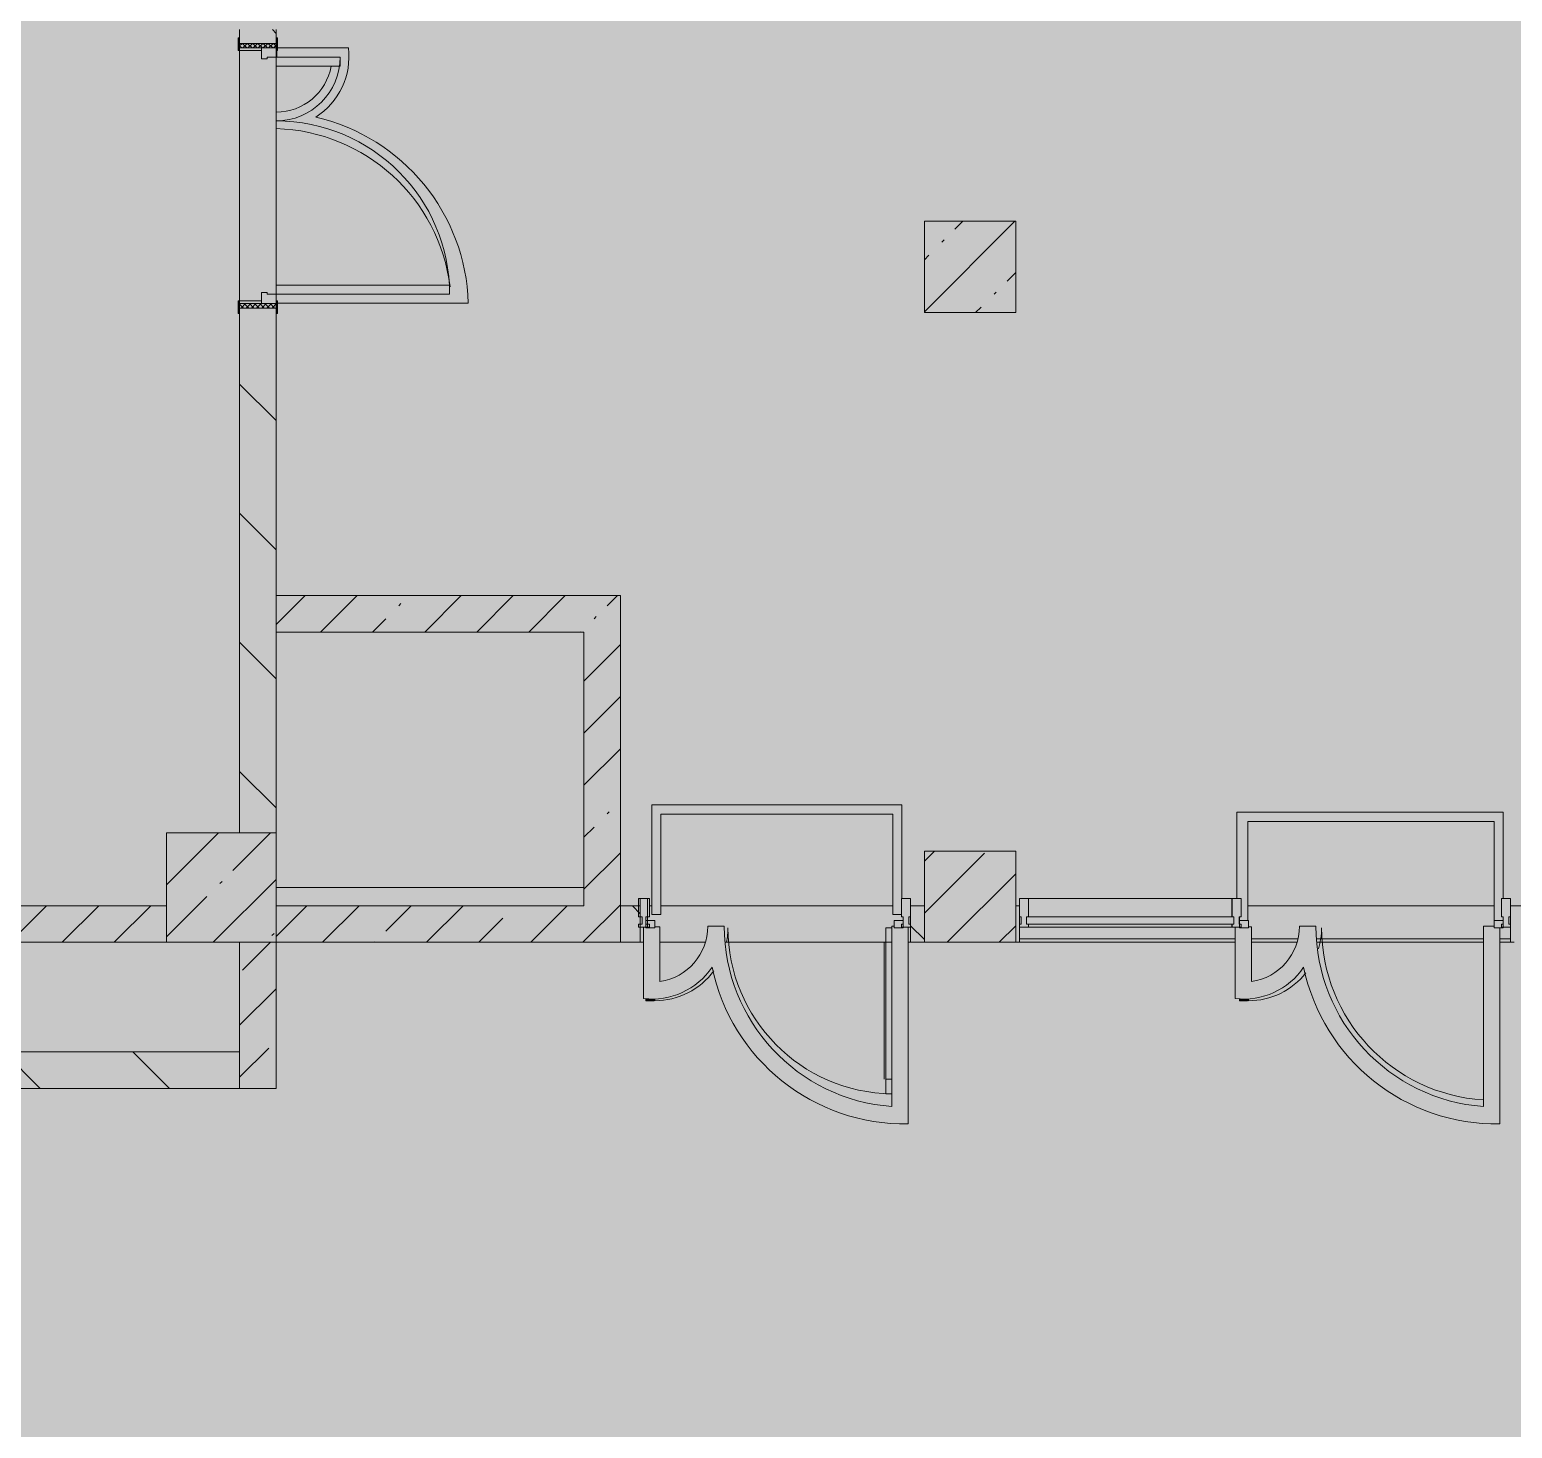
# Model space of a CAD drawing. Header units: millimetres. Extents: x 35147 to 231677, y -8553 to 29000.
# Drawn here: x 170077 to 178197, y 9037 to 16700 of the extents above; entities that cross this region are included whole.
import ezdxf

# ---------------------------------------------------------------- set-up
doc = ezdxf.new("R2010")
doc.units = ezdxf.units.MM
doc.layers.add('A-DETL-GENF-2', color=7, linetype='Continuous', lineweight=9, true_color=0xc0c0c0, transparency=0.4)
for name, color, linetype, lineweight, true_color in [('A-DETL-GENF-3', 7, 'Continuous', 5, 0xe2e2e2), ('A-DETL-GENF-5', 7, 'Continuous', 5, 0xb7b7b7), ('A-DOOR-2', 7, 'Continuous', 5, 0xaaaaaa), ('A-DOOR-3', 7, 'Continuous', 5, 0xe2e2e2), ('A-DOOR-4', 7, 'Continuous', 5, 0xb7b7b7), ('A-DOOR-FRAM-2', 7, 'Continuous', 5, 0xe2e2e2), ('A-DOOR-FRAM-3', 7, 'Continuous', 5, 0xaaaaaa), ('A-DOOR-FRAM-4', 7, 'Continuous', 5, 0xb7b7b7), ('A-FLOR-2', 7, 'Continuous', 5, 0xb7b7b7), ('A-GLAZ-CURT-3', 7, 'Continuous', 5, 0x737373), ('A-GLAZ-CWMG-4', 7, 'Continuous', 5, 0x737373), ('A-WALL-3', 7, 'Continuous', 9, 0x737373), ('I-WALL-4', 7, 'Continuous', 5, 0x737373), ('S-COLS-2', 7, 'Continuous', 5, 0x737373)]:
    doc.layers.add(name, color=color, linetype=linetype, lineweight=lineweight, true_color=true_color)
doc.layers.add('I-WALL-3', color=7, linetype='Continuous', lineweight=5)
doc.layers.add('S-COLS-1', color=7, linetype='Continuous', lineweight=5)
pattern_1 = [(135, (104667.4, 0), (-353.5534, -353.5534), [])]
pattern_2 = [(45, (104667.4, 0), (-285.1231, 285.1231), []), (45, (104952.5, 0), (-285.1231, 285.1231), [504.031, -100.806, 16.764, -84.042])]

# ---------------------------------------------------------------- blocks, each defined once
blk = doc.blocks.new('BSC_Колонна _Прямоугольная - 600х600-23205240-2_9_2_птичка')
at = {"layer": 'S-COLS-1'}
h = blk.add_hatch(dxfattribs=at)
h.set_pattern_fill('FP_82', color=256, style=0, pattern_type=2)
h.set_pattern_definition([(45, (-66460, -12000), (-285.1231, 285.1231), []), (45, (-66174.88, -12000), (-285.1231, 285.1231), [504.031, -100.806, 16.764, -84.042])])
h.paths.add_polyline_path([(-300, -300), (300, -300), (300, 300), (-300, 300)])
at = {"layer": 'S-COLS-2'}
for p, q in [((300, 300), (-300, 300)), ((-300, 300), (-300, -300)), ((300, -300), (300, 300)), ((-300, -300), (300, -300))]:
    blk.add_line(p, q, dxfattribs=at)
blk = doc.blocks.new('110_Дверь_СКБ_2Ст - Д-6_л__ ДОО_Дв_1450x2100h_Дверь из раздевальной в коридор-V261-2_9_2_птичка')
at = {"layer": 'A-DOOR-2'}
h = blk.add_hatch(dxfattribs=at)
h.set_pattern_fill('FP_25', color=256, style=0, pattern_type=2)
h.set_pattern_definition([(135, (1576.41, 164.685), (-14.14214, -14.14214), []), (225, (1576.41, 164.685), (14.14214, -14.14214), [])])
h.paths.add_polyline_path([(737.5, 100), (712.5, 100), (712.5, -100), (737.5, -100)])
at = {"layer": 'A-DOOR-3'}
for points in [[(662.5, 100), (662.5, 1050), (612.5, 1050), (612.5, 100)], [(-587.5, 100), (-587.5, 450), (-637.5, 450), (-637.5, 100)]]:
    blk.add_hatch(color=256, dxfattribs=at).paths.add_polyline_path(points)
h = blk.add_hatch(color=256, dxfattribs=at)
h.paths.add_polyline_path([(712.5, 100), (662.5, 100), (662.5, 50), (652.5, 50), (652.5, 20), (712.5, 20)])
h.paths.add_polyline_path([(-627.5, 20), (-627.5, 50), (-637.5, 50), (-637.5, 100), (-687.5, 100), (-687.5, 20)])
at = {"layer": 'A-DOOR-FRAM-2'}
for points in [[(-672.5, 100), (-672.5, 108), (-742.5, 108), (-742.5, 100)], [(767.5, 100), (767.5, 108), (697.5, 108), (697.5, 100)], [(-672.5, 20), (-687.5, 20), (-687.5, -100), (-672.5, -94.3)], [(712.5, 20), (697.5, 20), (697.5, -100), (712.5, -100)], [(-672.5, -100), (-742.5, -100), (-742.5, -108), (-672.5, -108)], [(767.5, -108), (767.5, -100), (697.5, -100), (697.5, -108)]]:
    blk.add_hatch(color=256, dxfattribs=at).paths.add_polyline_path(points)
at = {"layer": 'A-DOOR-FRAM-3'}
h = blk.add_hatch(dxfattribs=at)
h.set_pattern_fill('FP_26', color=256, style=0, pattern_type=2)
h.set_pattern_definition([(45, (-546.384, 164.685), (-14.1421, 14.1421), []), (135, (-546.384, 164.685), (-14.1421, -14.1421), [])])
h.paths.add_polyline_path([(-687.5, -94.3), (-687.5, 100), (-712.5, 100), (-712.5, -100), (-687.5, -100)])
at = {"layer": 'A-DOOR-4'}
for p, q in [((662.5, 1050), (612.5, 1050)), ((612.5, 1050), (612.5, 100)), ((662.5, 100), (662.5, 1050)), ((-637.5, 450), (-637.5, 100)), ((-587.5, 450), (-637.5, 450)), ((-587.5, 100), (-587.5, 450)), ((-637.5, 100), (-587.5, 100)), ((612.5, 100), (662.5, 100))]:
    blk.add_line(p, q, dxfattribs=at)
for centre, radius, start, end in [((662.5, 100), 950, 90, 180), ((-637.5, 100), 350, 360, 90)]:
    blk.add_arc(centre, radius, start, end, dxfattribs=at)
at = {"layer": 'A-DOOR-FRAM-4'}
for p, q in [((-672.5, 108), (-742.5, 108)), ((-742.5, 108), (-742.5, 100)), ((-742.5, 100), (-672.5, 100)), ((-687.5, 100), (-712.5, 100)), ((-712.5, 100), (-712.5, -100)), ((-637.5, 100), (-687.5, 100)), ((-687.5, 100), (-687.5, 20)), ((-687.5, -100), (-687.5, 100)), ((-672.5, 100), (-672.5, 108)), ((-637.5, 50), (-637.5, 100)), ((662.5, 100), (662.5, 50)), ((712.5, 100), (662.5, 100)), ((767.5, 108), (697.5, 108)), ((697.5, 108), (697.5, 100)), ((697.5, 100), (767.5, 100)), ((712.5, 20), (712.5, 100)), ((737.5, 100), (712.5, 100)), ((712.5, 100), (712.5, -100)), ((737.5, -100), (737.5, 100)), ((767.5, 100), (767.5, 108)), ((-687.5, 20), (-627.5, 20)), ((-672.5, 20), (-687.5, 20)), ((-687.5, 20), (-687.5, -100)), ((-672.5, -100), (-672.5, 20)), ((-627.5, 50), (-637.5, 50)), ((-627.5, 20), (-627.5, 50)), ((662.5, 50), (652.5, 50)), ((652.5, 50), (652.5, 20)), ((652.5, 20), (712.5, 20)), ((712.5, 20), (697.5, 20)), ((697.5, 20), (697.5, -100)), ((712.5, -100), (712.5, 20)), ((-672.5, -100), (-742.5, -100)), ((-742.5, -100), (-742.5, -108)), ((-742.5, -108), (-672.5, -108)), ((-712.5, -100), (-687.5, -100)), ((-687.5, -100), (-672.5, -100)), ((-672.5, -108), (-672.5, -100)), ((697.5, -100), (712.5, -100)), ((767.5, -100), (697.5, -100)), ((697.5, -100), (697.5, -108)), ((697.5, -108), (767.5, -108)), ((712.5, -100), (737.5, -100)), ((767.5, -108), (767.5, -100))]:
    blk.add_line(p, q, dxfattribs=at)
blk = doc.blocks.new('BSC_Колонна _Прямоугольная - 500х500-V311-2_9_2_птичка')
at = {"layer": 'S-COLS-1'}
h = blk.add_hatch(dxfattribs=at)
h.set_pattern_fill('FP_134', color=256, style=0, pattern_type=2)
h.set_pattern_definition([(45, (-70560, -15400), (-285.1231, 285.1231), []), (45, (-70274.88, -15400), (-285.1231, 285.1231), [504.031, -100.806, 16.764, -84.042])])
h.paths.add_polyline_path([(-250, -250), (250, -250), (250, 250), (-250, 250)])
at = {"layer": 'S-COLS-2'}
for p, q in [((250, 250), (-250, 250)), ((-250, 250), (-250, -250)), ((250, -250), (250, 250)), ((-250, -250), (250, -250))]:
    blk.add_line(p, q, dxfattribs=at)
blk = doc.blocks.new('Прямоугольный импост - Импост структурный с накладкой - 160мм Темный-33326475-2_9_2_птичка')
at = {"layer": 'A-GLAZ-CWMG-4'}
for p, q in [((-50, 40), (-50, 140)), ((-50, 140), (0, 140)), ((0, 140), (0, 40)), ((-40, 40), (-50, 40)), ((-50, -17), (-50, 0)), ((-50, 0), (-40, 0)), ((-40, 0), (-40, 40)), ((-10, 40), (-10, 0)), ((0, 40), (-10, 40)), ((-10, 0), (0, 0)), ((0, 0), (0, -17)), ((0, -17), (-50, -17))]:
    blk.add_line(p, q, dxfattribs=at)
blk = doc.blocks.new('Дверь_Витражная_остекление_ - ВВ-6 остекление-32274838-2_9_2_птичка')
at = {"layer": 'A-DETL-GENF-3'}
for points in [[(-610, 930), (-642.6, 930), (-642.6, 20), (-610, 20), (-610, 579)], [(705, 420), (660, 420), (660, 410.2), (705, 410.4)]]:
    blk.add_hatch(color=256, dxfattribs=at).paths.add_polyline_path(points)
at = {"layer": 'A-DETL-GENF-5'}
for p, q in [((-642.6, 930), (-610, 930)), ((-610, 930), (-642.6, 930)), ((-610, 930), (-610, 20)), ((-610, 20), (-610, 930)), ((-642.6, 850), (-610, 850)), ((-601, 850), (-601, 100)), ((705, 420), (660, 420)), ((660, 420), (660, 410.2)), ((705, 420), (660, 420)), ((660, 420), (660, 410.2)), ((705, 420), (705, 408.4)), ((705, 408.4), (705, 420)), ((-642.6, 100), (-610, 100)), ((-610, 20), (-642.6, 20)), ((-642.6, 20), (-610, 20))]:
    blk.add_line(p, q, dxfattribs=at)
at = {"layer": 'A-DOOR-4'}
for p, q in [((655, 420), (655, 410.4)), ((-655, 20), (-705, 20)), ((-705, 20), (-705, -20)), ((-655, -20), (-655, 20)), ((705, 20), (655, 20)), ((655, 20), (655, -20)), ((705, -20), (705, 20)), ((-705, -20), (-655, -20)), ((655, -20), (705, -20))]:
    blk.add_line(p, q, dxfattribs=at)
for centre, radius, start, end in [((-655, 20), 910, 360, 89.20859), ((655, 20), 400, 90, 143.87233), ((655, 20), 400, 168.59224, 180)]:
    blk.add_arc(centre, radius, start, end, dxfattribs=at)
blk = doc.blocks.new('Прямоугольный импост - Импост структурный с накладкой - 160мм Темный-33326241-2_9_2_птичка')
at = {"layer": 'A-GLAZ-CWMG-4'}
for p, q in [((-25, 40), (-25, 140)), ((-25, 140), (25, 140)), ((25, 140), (25, 40)), ((-15, 40), (-25, 40)), ((-25, -17), (-25, 0)), ((-25, 0), (-15, 0)), ((-15, 0), (-15, 40)), ((15, 40), (15, 0)), ((25, 40), (15, 40)), ((15, 0), (25, 0)), ((25, 0), (25, -17)), ((25, -17), (-25, -17))]:
    blk.add_line(p, q, dxfattribs=at)
blk = doc.blocks.new('Прямоугольный импост - Импост структурный с накладкой - 160мм Темный-33326242-2_9_2_птичка')
at = {"layer": 'A-GLAZ-CWMG-4'}
for p, q in [((0, 140), (-50, 140)), ((-50, 140), (-50, 40)), ((0, 40), (0, 140)), ((-50, 40), (-40, 40)), ((-40, 0), (-50, 0)), ((-50, 0), (-50, -17)), ((-40, 40), (-40, 0)), ((-10, 0), (-10, 40)), ((-10, 40), (0, 40)), ((0, 0), (-10, 0)), ((0, -17), (0, 0)), ((-50, -17), (0, -17))]:
    blk.add_line(p, q, dxfattribs=at)
blk = doc.blocks.new('Прямоугольный импост - Импост структурный с накладкой - 160мм Темный-33326237-2_9_2_птичка')
at = {"layer": 'A-GLAZ-CWMG-4'}
for p, q in [((-50, 40), (-50, 140)), ((-50, 140), (0, 140)), ((0, 140), (0, 40)), ((-40, 40), (-50, 40)), ((-50, -17), (-50, 0)), ((-50, 0), (-40, 0)), ((-40, 0), (-40, 40)), ((-10, 40), (-10, 0)), ((0, 40), (-10, 40)), ((-10, 0), (0, 0)), ((0, 0), (0, -17)), ((0, -17), (-50, -17))]:
    blk.add_line(p, q, dxfattribs=at)
blk = doc.blocks.new('Дверь_Витражная_остекление_ - В-18-32468702-2_9_2_птичка')
at = {"layer": 'A-DETL-GENF-3'}
blk.add_hatch(color=256, dxfattribs=at).paths.add_polyline_path([(677.5, 420), (683.2, 410.4), (722.5, 410.4), (722.5, 420), (683.2, 420)])
at = {"layer": 'A-DETL-GENF-5'}
for p, q in [((722.5, 420), (677.5, 420)), ((677.5, 420), (677.5, 409.8)), ((722.5, 420), (677.5, 420)), ((677.5, 420), (677.5, 409.8)), ((722.5, 420), (722.5, 408.9)), ((722.5, 408.9), (722.5, 420))]:
    blk.add_line(p, q, dxfattribs=at)
at = {"layer": 'A-DOOR-4'}
for p, q in [((672.5, 420), (672.5, 409.2)), ((-672.5, 20), (-722.5, 20)), ((-722.5, 20), (-722.5, -20)), ((-672.5, -20), (-672.5, 20)), ((722.5, 20), (672.5, 20)), ((672.5, 20), (672.5, -20)), ((722.5, -20), (722.5, 20)), ((-722.5, -20), (-672.5, -20)), ((672.5, -20), (722.5, -20))]:
    blk.add_line(p, q, dxfattribs=at)
for centre, radius, start, end in [((-672.5, 20), 945, 360, 86.42063), ((672.5, 20), 400, 90, 141.82821), ((672.5, 20), 400, 163.22836, 180)]:
    blk.add_arc(centre, radius, start, end, dxfattribs=at)
blk = doc.blocks.new('Системная панель - Стекло - 40мм-32468815-2_9_2_птичка')
at = {"layer": 'A-GLAZ-CURT-3'}
for p, q in [((567, 0), (-567, 0)), ((-567, 0), (-567, -40)), ((567, -40), (567, 0)), ((-567, -40), (567, -40))]:
    blk.add_line(p, q, dxfattribs=at)
blk = doc.blocks.new('Прямоугольный импост - Импост структурный с накладкой - 160мм Темный-33326239-2_9_2_птичка')
at = {"layer": 'A-GLAZ-CWMG-4'}
for p, q in [((-25, 40), (-25, 140)), ((-25, 140), (25, 140)), ((25, 140), (25, 40)), ((-15, 40), (-25, 40)), ((-25, -17), (-25, 0)), ((-25, 0), (-15, 0)), ((-15, 0), (-15, 40)), ((15, 40), (15, 0)), ((25, 40), (15, 40)), ((15, 0), (25, 0)), ((25, 0), (25, -17)), ((25, -17), (-25, -17))]:
    blk.add_line(p, q, dxfattribs=at)
blk = doc.blocks.new('Прямоугольный импост - Импост структурный с накладкой - 160мм Темный-32468813-2_9_2_птичка')
at = {"layer": 'A-GLAZ-CWMG-4'}
for p, q in [((70880, 11940), (71994, 11940)), ((70880, 11783), (71994, 11783))]:
    blk.add_line(p, q, dxfattribs=at)

msp = doc.modelspace()

# ---------------------------------------------------------------- hatches: boundary and pattern name
at = {"layer": 'A-DETL-GENF-2'}
msp.add_hatch(color=256, dxfattribs=at).paths.add_polyline_path([(180508.3, -280), (180527.4, -280), (180527.4, 3300), (189527.4, 3300), (189527.4, 27350), (146577.4, 27350), (146577.4, 23778), (143427.4, 23778), (143427.4, -280), (179580.8, -280)])
at = {"layer": 'I-WALL-3'}
h = msp.add_hatch(dxfattribs=at)
h.set_pattern_fill('FP_95', color=256, style=0, pattern_type=2)
h.set_pattern_definition(pattern_1)
h.paths.add_polyline_path([(171227.4, 12300), (171427.4, 12300), (171427.4, 15175), (171227.4, 15175), (171227.4, 13534.8)])
h.paths.add_polyline_path([(171427.4, 16625), (171427.4, 16700), (171227.4, 16700), (171233.1, 16625)])
h.paths.add_polyline_path([(171289.5, 17300), (171427.4, 17300), (171427.4, 22700), (171227.4, 22700), (171227.4, 17300)])
h.paths.add_polyline_path([(171227.4, 23300), (171427.4, 23300), (171427.4, 24050), (171227.4, 24050), (171227.4, 23946.9)])
h.paths.add_polyline_path([(171227.4, 25950), (171427.4, 25950), (171427.4, 26500), (171227.4, 26500), (171227.4, 25980)])
h = msp.add_hatch(dxfattribs=at)
h.set_pattern_fill('FP_92', color=256, style=0, pattern_type=2)
h.set_pattern_definition(pattern_2)
h.paths.add_polyline_path([(173112.4, 13400), (173312.4, 13400), (173312.4, 13600), (171427.4, 13600), (171427.4, 13400), (172160.7, 13400)])
h = msp.add_hatch(dxfattribs=at)
h.set_pattern_fill('FP_92', color=256, style=0, pattern_type=2)
h.set_pattern_definition(pattern_2)
h.paths.add_polyline_path([(173112.4, 11700), (173312.4, 11700), (173312.4, 13400), (173112.4, 13400), (173112.4, 11799.5)])
h = msp.add_hatch(dxfattribs=at)
h.set_pattern_fill('FP_92', color=256, style=0, pattern_type=2)
h.set_pattern_definition(pattern_2)
h.paths.add_polyline_path([(160367.4, 11700), (164827.4, 11700), (164827.4, 11900), (159427.4, 11900), (159427.4, 11700), (160167.4, 11700)])
h.paths.add_polyline_path([(169127.4, 11700), (170827.4, 11700), (170827.4, 11900), (165427.4, 11900), (165427.4, 11700), (169047.4, 11700)])
h = msp.add_hatch(dxfattribs=at)
h.set_pattern_fill('FP_92', color=256, style=0, pattern_type=2)
h.set_pattern_definition(pattern_2)
h.paths.add_polyline_path([(172160.7, 11700), (173112.4, 11700), (173112.4, 11900), (171427.4, 11900), (171427.4, 11700)])
h = msp.add_hatch(dxfattribs=at)
h.set_pattern_fill('FP_95', color=256, style=0, pattern_type=2)
h.set_pattern_definition(pattern_1)
h.paths.add_polyline_path([(173312.4, 11700), (173421.4, 11700), (173421.4, 11900), (173312.4, 11900), (173312.4, 11799.5)])
h.paths.add_polyline_path([(180147.4, 11700), (180147.4, 11900), (178187.4, 11900), (178187.4, 11700), (179580.8, 11700)])
h.paths.add_polyline_path([(174977.4, 11700), (174977.4, 11900), (174901.4, 11900), (174901.4, 11700), (174943.2, 11700)])
h.paths.add_polyline_path([(175497.4, 11700), (175497.4, 11900), (175477.4, 11900), (175477.4, 11700)])
h = msp.add_hatch(dxfattribs=at)
h.set_pattern_fill('FP_92', color=256, style=0, pattern_type=2)
h.set_pattern_definition(pattern_2)
h.paths.add_polyline_path([(171227.4, 10900), (171427.4, 10900), (171427.4, 11700), (171227.4, 11700), (171227.4, 11100)])
h = msp.add_hatch(dxfattribs=at)
h.set_pattern_fill('FP_95', color=256, style=0, pattern_type=2)
h.set_pattern_definition(pattern_1)
h.paths.add_polyline_path([(171227.4, 10900), (171227.4, 11100), (166827.4, 11100), (166827.4, 10900), (168450.6, 10900)])
at = {"layer": 'S-COLS-1'}
h = msp.add_hatch(dxfattribs=at)
h.set_pattern_fill('FP_92', color=256, style=0, pattern_type=2)
h.set_pattern_definition(pattern_2)
h.paths.add_polyline_path([(174977.4, 11700), (175477.4, 11700), (175477.4, 12200), (174977.4, 12200), (174977.4, 11799.5)])

# ---------------------------------------------------------------- linework, layer by layer
at = {"layer": 'A-FLOR-2'}
for p, q in [((171430.4, 16585), (171430.4, 16550)), ((171823.5, 16600), (171435.4, 16600)), ((171427.4, 16248.1), (171427.4, 16158)), ((171435.4, 15201.1), (172479.8, 15201.1)), ((174854.2, 12453), (173484.2, 12453)), ((173484.2, 12453), (173484.2, 11853)), ((174854.2, 11940), (174854.2, 12453)), ((173534.2, 11853), (173534.2, 12403)), ((173534.2, 12403), (174804.2, 12403)), ((174804.2, 12403), (174804.2, 11853)), ((178147.9, 12412.4), (176688.1, 12412.4)), ((176688.1, 12412.4), (176688.1, 11940)), ((176748.1, 11820), (176748.1, 12362.4)), ((176748.1, 12362.4), (178097.9, 12362.4)), ((178097.9, 12362.4), (178097.9, 11820)), ((178147.9, 11940), (178147.9, 12412.4)), ((173112.4, 12000), (171427.4, 12000)), ((173439.8, 11783), (173439.8, 11392.1)), ((173484.2, 11853), (173534.2, 11853)), ((173529.3, 11785.1), (173501.4, 11785.1)), ((173529.3, 11485.1), (173529.3, 11785.1)), ((173881.4, 11788.1), (173791.7, 11788.1)), ((174811.4, 11788.1), (174799, 11788.1)), ((174799, 11788.1), (174799, 10800.5)), ((174804.2, 11853), (174851.4, 11853)), ((174888.8, 10705.4), (174888.8, 11783)), ((176679.8, 11783), (176679.8, 11392.1)), ((176769.3, 11785.1), (176752.4, 11785.1)), ((176769.3, 11485.1), (176769.3, 11785.1)), ((177121.4, 11788.1), (177031.7, 11788.1)), ((178097.4, 11788.1), (178039, 11788.1)), ((178039, 11788.1), (178039, 10800.5)), ((178128.8, 10705.4), (178128.8, 11780)), ((173439.8, 11700), (173421.4, 11700)), ((174901.4, 11700), (174888.8, 11700)), ((175497.4, 11720), (176679.8, 11720)), ((176679.8, 11700), (175497.4, 11700)), ((176769.3, 11720), (177023.5, 11720)), ((177125, 11720), (178039, 11720)), ((178128.8, 11720), (178187.4, 11720)), ((178187.4, 11700), (178128.8, 11700))]:
    msp.add_line(p, q, dxfattribs=at)
for centre, radius, start, end in [((171431.2, 16553.3), 395, 302.61833, 6.79242), ((171427.4, 16554.3), 306.2, 270, 349.74815), ((171401.2, 15169.3), 1079, 1.68848, 76.98917), ((171397.4, 15168.2), 990.3, 7.11312, 88.26401), ((173485.5, 11788.1), 306.2, 278.22053, 360), ((174871.6, 11788.1), 990.3, 180, 265.79425), ((176725.5, 11788.1), 306.2, 278.22053, 360), ((178111.6, 11788.1), 990.3, 180, 265.79425), ((173486.6, 11784.3), 395, 263.20758, 326.07537), ((174870.6, 11784.3), 1079, 191.7891, 270.96685), ((176726.6, 11784.3), 395, 263.20758, 326.07537), ((178110.6, 11784.3), 1079, 191.7891, 270.96685)]:
    msp.add_arc(centre, radius, start, end, dxfattribs=at)
at = {"layer": 'A-WALL-3'}
for p, q in [((173312.4, 11700), (173312.4, 11900)), ((171227.4, 10900), (171227.4, 11100))]:
    msp.add_line(p, q, dxfattribs=at)
at = {"layer": 'I-WALL-4'}
for p, q in [((171227.4, 16700), (171227.4, 16655)), ((171427.4, 16655), (171427.4, 16700)), ((171227.4, 15215), (171227.4, 16585)), ((171427.4, 16500), (171427.4, 16248.1)), ((171427.4, 16158), (171427.4, 15300)), ((171227.4, 15145), (171227.4, 12300)), ((171427.4, 12300), (171427.4, 15145)), ((173312.4, 13600), (171427.4, 13600)), ((173312.4, 11900), (173312.4, 13600)), ((171427.4, 13400), (173112.4, 13400)), ((173112.4, 13400), (173112.4, 11900)), ((170827.4, 11900), (165427.4, 11900)), ((173112.4, 11900), (171427.4, 11900)), ((173421.4, 11900), (173312.4, 11900)), ((173421.4, 11700), (173421.4, 11900)), ((173471.4, 11900), (173484.2, 11900)), ((173534.2, 11900), (174804.2, 11900)), ((174977.4, 11900), (174901.4, 11900)), ((174901.4, 11900), (174901.4, 11700)), ((174977.4, 11700), (174977.4, 11900)), ((175497.4, 11900), (175477.4, 11900)), ((175477.4, 11900), (175477.4, 11700)), ((175497.4, 11700), (175497.4, 11900)), ((176748.1, 11900), (178097.9, 11900)), ((180147.4, 11900), (178187.4, 11900)), ((178187.4, 11900), (178187.4, 11700)), ((169127.4, 11700), (170827.4, 11700)), ((171227.4, 11700), (171227.4, 11100)), ((171427.4, 10900), (171427.4, 11700)), ((171427.4, 11700), (173421.4, 11700)), ((173777.2, 11700), (173529.3, 11700)), ((174799, 11700), (173886.1, 11700)), ((174901.4, 11700), (174977.4, 11700)), ((175497.4, 11700), (175477.4, 11700)), ((177017.2, 11700), (176769.3, 11700)), ((178039, 11700), (177126.1, 11700)), ((178207.4, 11700), (178187.4, 11700)), ((171227.4, 11100), (169127.4, 11100)), ((166627.4, 10900), (171427.4, 10900))]:
    msp.add_line(p, q, dxfattribs=at)
at = {"layer": 'S-COLS-2'}
for p, q in [((175477.4, 12200), (174977.4, 12200)), ((174977.4, 12200), (174977.4, 11900)), ((175477.4, 11900), (175477.4, 12200)), ((174977.4, 11900), (174977.4, 11700)), ((175477.4, 11700), (175477.4, 11900)), ((174977.4, 11700), (175477.4, 11700))]:
    msp.add_line(p, q, dxfattribs=at)

# ---------------------------------------------------------------- block references
at = {"layer": 'A-DOOR-4'}
for name, p, rotation in [('110_Дверь_СКБ_2Ст - Д-6_л__ ДОО_Дв_1450x2100h_Дверь из раздевальной в коридор-V261-2_9_2_птичка', (171327.4, 15912.5), 269.9999999999999), ('Дверь_Витражная_остекление_ - ВВ-6 остекление-32274838-2_9_2_птичка', (174156.4, 11800), 180), ('Дверь_Витражная_остекление_ - В-18-32468702-2_9_2_птичка', (177424.9, 11800), 180)]:
    msp.add_blockref(name, p, dxfattribs=dict(at, rotation=rotation))
at = {"layer": 'A-GLAZ-CURT-3', "rotation": 180}
msp.add_blockref('Системная панель - Стекло - 40мм-32468815-2_9_2_птичка', (176104.4, 11800), dxfattribs=at)
at = {"layer": 'A-GLAZ-CWMG-4', "extrusion": (0, 0, -1)}
for name, p in [('Прямоугольный импост - Импост структурный с накладкой - 160мм Темный-33326241-2_9_2_птичка', (-173436.4, 11800)), ('Прямоугольный импост - Импост структурный с накладкой - 160мм Темный-33326475-2_9_2_птичка', (-173421.4, 11800)), ('Прямоугольный импост - Импост структурный с накладкой - 160мм Темный-33326237-2_9_2_птичка', (-175497.4, 11800)), ('Прямоугольный импост - Импост структурный с накладкой - 160мм Темный-33326239-2_9_2_птичка', (-176686.4, 11800)), ('Прямоугольный импост - Импост структурный с накладкой - 160мм Темный-33326241-2_9_2_птичка', (-176687.4, 11800))]:
    msp.add_blockref(name, p, dxfattribs=at)
at = {"layer": 'A-GLAZ-CWMG-4'}
for name, p in [('Прямоугольный импост - Импост структурный с накладкой - 160мм Темный-33326242-2_9_2_птичка', (174901.4, 11800)), ('Прямоугольный импост - Импост структурный с накладкой - 160мм Темный-32468813-2_9_2_птичка', (104667.4, 0)), ('Прямоугольный импост - Импост структурный с накладкой - 160мм Темный-33326242-2_9_2_птичка', (178187.4, 11800))]:
    msp.add_blockref(name, p, dxfattribs=at)
at = {"layer": 'S-COLS-2'}
for name, p in [('BSC_Колонна _Прямоугольная - 500х500-V311-2_9_2_птичка', (175227.4, 15400)), ('BSC_Колонна _Прямоугольная - 600х600-23205240-2_9_2_птичка', (171127.4, 12000))]:
    msp.add_blockref(name, p, dxfattribs=at)

doc.saveas('drawing.dxf')
